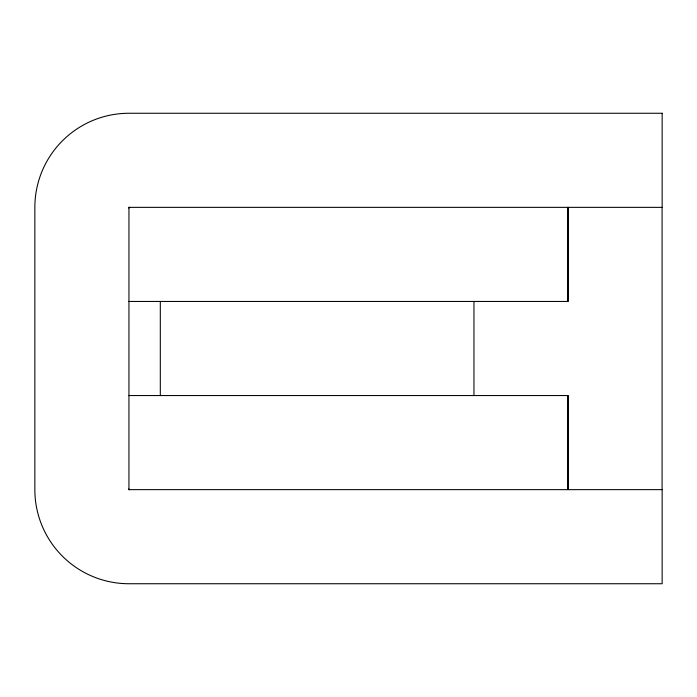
<?xml version="1.0" encoding="UTF-8"?>
<svg xmlns="http://www.w3.org/2000/svg" width="697" height="697" viewBox="0 0 697 697"><rect width="100%" height="100%" fill="white"/><g stroke="black" fill="none" stroke-linecap="round" stroke-linejoin="round"><path stroke-width="1.05" d="M128.945 208.098L128.954 207.357L129.686 207.357M128.945 301.452L568.055 301.452L568.055 207.357M128.945 395.548L568.055 395.548L568.055 489.642M129.686 489.642L128.945 489.634L128.945 488.902M662.089 207.357L662.089 489.642M567.959 207.357L567.959 301.452M567.942 395.548L567.942 489.642M473.96 301.452L473.96 395.548M160.31 301.452L160.31 395.548M662.15 113.263L128.945 113.263A94.095 94.095 0 0 0 34.85 207.357L34.85 489.642A94.095 94.095 0 0 0 128.945 583.737L662.15 583.737L662.15 489.642L128.945 489.642L128.954 207.357L662.15 207.357L662.15 113.263"/></g></svg>
